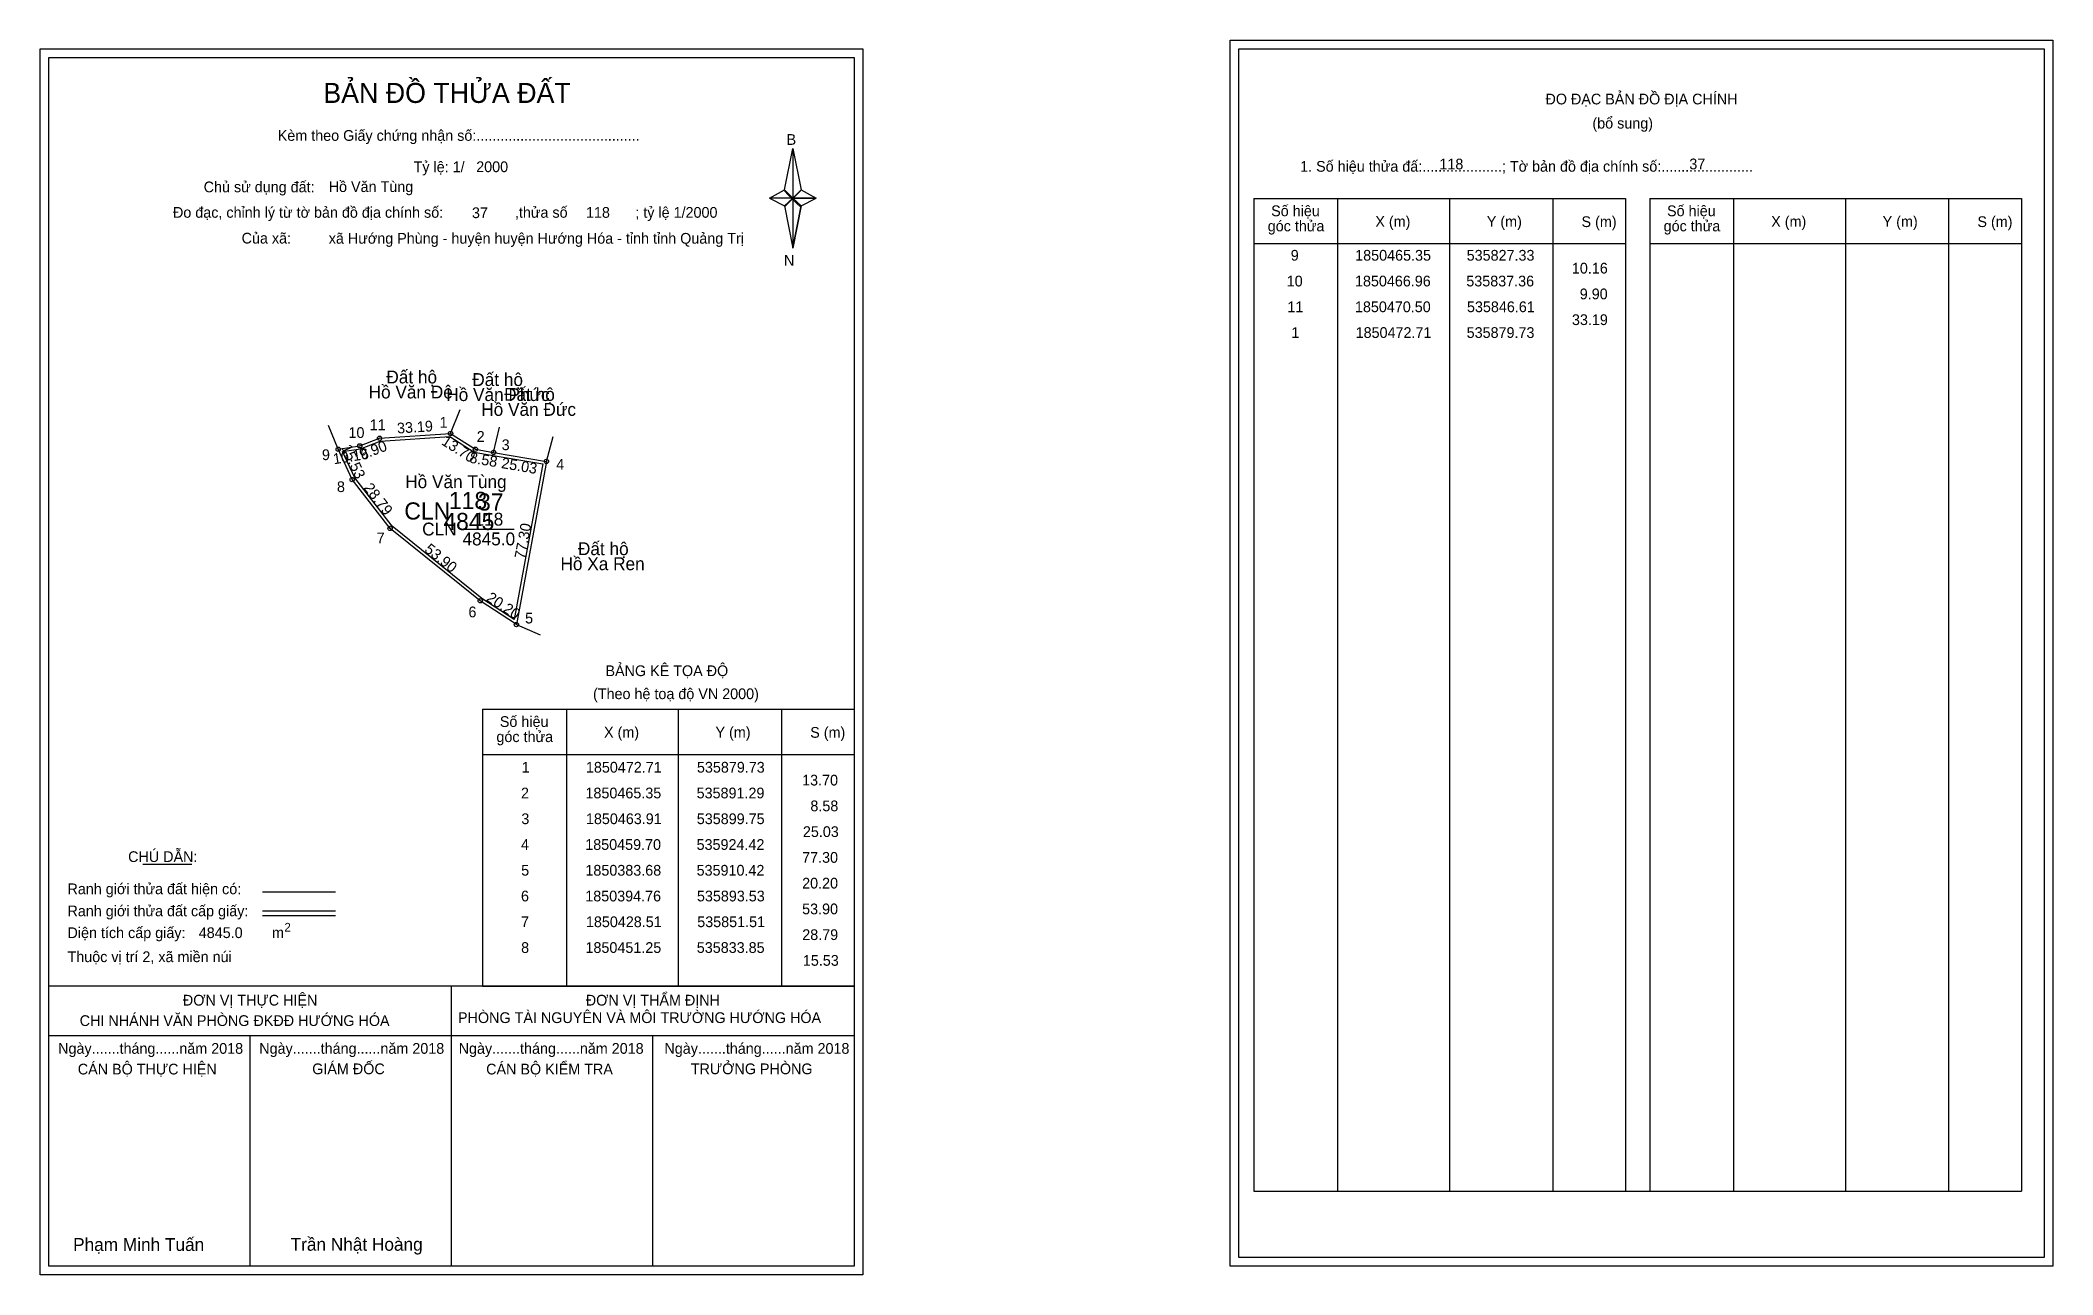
# Model space of a CAD drawing. Extents: x 535688 to 536627, y 1850081 to 1850656.
import ezdxf

# ---------------------------------------------------------------- set-up
doc = ezdxf.new("R2010")
doc.units = 0
for name, color, linetype in [('Level 1', 7, 'Continuous'), ('Level 10', 7, 'Continuous'), ('Level 11', 7, 'Continuous'), ('Level 13', 7, 'Continuous'), ('Level 2', 7, 'Continuous'), ('Level 27', 7, 'Continuous'), ('Level 3', 7, 'Continuous'), ('Level 36', 7, 'Continuous'), ('Level 4', 7, 'Continuous'), ('Level 49', 7, 'Continuous'), ('Level 5', 7, 'Continuous'), ('Level 53', 7, 'Continuous'), ('Level 55', 7, 'Continuous'), ('Level 6', 7, 'Continuous'), ('Level 63', 7, 'Continuous'), ('Level 7', 7, 'Continuous'), ('Level 9', 7, 'Continuous')]:
    doc.layers.add(name, color=color, linetype=linetype)

msp = doc.modelspace()

# ---------------------------------------------------------------- linework, layer by layer
at = {"layer": 'Level 1'}
for p, q in [((535692.47, 1850647.92), (535692.47, 1850647.92)), ((536247.11, 1850651.92), (536247.11, 1850651.92)), ((536035.31, 1850586.16), (536039.25, 1850605.44)), ((536039.25, 1850605.44), (536039.25, 1850582.39)), ((536039.25, 1850605.44), (536043.18, 1850586.16)), ((536028.42, 1850582.39), (536035.31, 1850586.16)), ((536035.31, 1850586.16), (536039.25, 1850582.39)), ((536038.95, 1850581.95), (536035.31, 1850585.72)), ((536039.25, 1850582.39), (536035.31, 1850578.71)), ((536038.95, 1850581.95), (536035.31, 1850578.27)), ((536035.31, 1850578.27), (536038.95, 1850581.95)), ((536035.31, 1850578.71), (536039.25, 1850558.99)), ((536042.89, 1850585.72), (536038.95, 1850581.95)), ((536038.95, 1850581.95), (536042.89, 1850585.72)), ((536042.89, 1850578.27), (536038.95, 1850581.95)), ((536043.18, 1850586.16), (536039.25, 1850582.39)), ((536039.25, 1850582.39), (536039.25, 1850558.99)), ((536039.25, 1850582.39), (536050.07, 1850582.39)), ((536039.25, 1850582.39), (536043.18, 1850578.71)), ((536043.18, 1850578.71), (536039.25, 1850558.99)), ((536043.18, 1850578.71), (536050.07, 1850582.39)), ((536254.18, 1850582.21), (536427.38, 1850582.21)), ((536293.36, 1850119.68), (536293.36, 1850582.21)), ((536345.5, 1850119.68), (536345.5, 1850582.21)), ((536393.45, 1850582.21), (536393.45, 1850119.68)), ((536427.38, 1850582.21), (536427.38, 1850119.68)), ((536438.69, 1850582.21), (536611.9, 1850582.21)), ((536477.87, 1850119.68), (536477.87, 1850582.21)), ((536530.02, 1850119.68), (536530.02, 1850582.21)), ((536577.96, 1850582.21), (536577.96, 1850119.68)), ((536611.9, 1850582.21), (536611.9, 1850119.68)), ((536254.18, 1850561.16), (536427.38, 1850561.16)), ((536438.69, 1850561.16), (536611.9, 1850561.16)), ((535894.66, 1850344.27), (536067.86, 1850344.27)), ((535933.84, 1850215.22), (535933.84, 1850344.27)), ((535985.98, 1850215.22), (535985.98, 1850344.27)), ((536033.92, 1850344.27), (536033.92, 1850215.22)), ((535894.66, 1850323.21), (536067.86, 1850323.21)), ((535736.3, 1850272.05), (535759.11, 1850272.05)), ((535792.03, 1850259.24), (535826.06, 1850259.24)), ((535792.03, 1850250.35), (535826.06, 1850250.35)), ((535792.03, 1850248.16), (535826.06, 1850248.16)), ((535906.12, 1850215.22), (535692.46, 1850215.22)), ((536067.86, 1850215.22), (535858.18, 1850215.22)), ((535880.16, 1850084.77), (535880.16, 1850215.22)), ((535894.66, 1850215.21), (536067.86, 1850215.21)), ((536067.86, 1850192.12), (535692.46, 1850192.12)), ((535786.31, 1850084.77), (535786.31, 1850192.12)), ((535974.01, 1850084.77), (535974.01, 1850192.12)), ((536254.18, 1850119.68), (536611.9, 1850119.68)), ((536067.86, 1850084.77), (536067.86, 1850084.77)), ((536622.51, 1850088.77), (536622.51, 1850088.77))]:
    msp.add_line(p, q, dxfattribs=at)
for points in [[(536035.31, 1850586.16), (536039.25, 1850605.44), (536039.25, 1850582.39)], [(536028.42, 1850582.39), (536035.31, 1850578.71), (536039.25, 1850582.39)], [(536039.25, 1850582.39), (536043.18, 1850586.16), (536050.07, 1850582.39)], [(536039.25, 1850582.39), (536039.25, 1850558.99), (536043.18, 1850578.71)]]:
    msp.add_lwpolyline(points, close=True, dxfattribs=at)
at = {"layer": 'Level 10'}
for points in [[(535924.42, 1850459.7), (535910.42, 1850383.68), (535893.53, 1850394.76), (535851.51, 1850428.51), (535833.85, 1850451.25), (535827.33, 1850465.35), (535837.36, 1850466.96), (535846.61, 1850470.5), (535879.73, 1850472.71), (535891.29, 1850465.35), (535899.75, 1850463.91)], [(535922.79, 1850458.56), (535909.43, 1850386.01), (535894.35, 1850395.89), (535852.51, 1850429.5), (535835.05, 1850451.98), (535829.38, 1850464.26), (535837.73, 1850465.6), (535846.91, 1850469.12), (535879.37, 1850471.28), (535890.78, 1850464.02), (535899.51, 1850462.53)]]:
    msp.add_lwpolyline(points, close=True, dxfattribs=at)
at = {"layer": 'Level 11'}
for centre in [(535827.33, 1850465.35), (535837.36, 1850466.96), (535846.61, 1850470.5), (535879.73, 1850472.71), (535891.29, 1850465.35), (535899.75, 1850463.91), (535924.42, 1850459.7), (535924.42, 1850459.7), (535833.85, 1850451.25), (535851.51, 1850428.51), (535893.53, 1850394.76), (535910.42, 1850383.68)]:
    msp.add_circle(centre, 1, dxfattribs=at)
at = {"layer": 'Level 27'}
for p, q in [((535879.73, 1850472.71), (535884.26, 1850483.82)), ((535827.33, 1850465.35), (535822.89, 1850476.5)), ((535899.75, 1850463.91), (535902.45, 1850475.6)), ((535924.42, 1850459.7), (535927.47, 1850471.31)), ((535910.42, 1850383.68), (535921.45, 1850378.96))]:
    msp.add_line(p, q, dxfattribs=at)
at = {"layer": 'Level 3'}
for p, q in [((536254.18, 1850582.21), (536254.18, 1850119.68)), ((536438.69, 1850582.21), (536438.69, 1850119.68)), ((535894.66, 1850344.27), (535894.66, 1850215.22))]:
    msp.add_line(p, q, dxfattribs=at)
at = {"layer": 'Level 63'}
for points in [[(536243.12, 1850655.92), (536626.52, 1850655.92), (536626.52, 1850084.77), (536243.12, 1850084.77)], [(535688.46, 1850651.92), (536071.86, 1850651.92), (536071.86, 1850080.77), (535688.46, 1850080.77)], [(535692.46, 1850647.92), (536067.86, 1850647.92), (536067.86, 1850084.77), (535692.46, 1850084.77)], [(536247.12, 1850651.92), (536622.52, 1850651.92), (536622.52, 1850088.77), (536247.12, 1850088.77)]]:
    msp.add_lwpolyline(points, close=True, dxfattribs=at)
at = {"layer": 'Level 9'}
msp.add_line((535885.26, 1850428.19), (535909.34, 1850428.19), dxfattribs=at)

# ---------------------------------------------------------------- texts
at = {"layer": 'Level 1'}
for s, height, p in [('BẢN ĐỒ THỬA ĐẤT', 9.3313, (535820.4, 1850626.73)), ('ĐO ĐẠC BẢN ĐỒ ĐỊA CHÍNH', 5, (536390.07, 1850626.04)), ('Kèm theo Giấy chứng nhận số:.........................................', 5, (535799.16, 1850609.07)), ('(bổ sung)', 5, (536411.95, 1850614.8)), ('B', 5, (536036.33, 1850607.19)), ('1. Số hiệu thửa đấ:....................; Tờ bản đồ địa chính số:.......................', 5, (536275.73, 1850594.68)), ('Chủ sử dụng đất:', 5, (535764.64, 1850585.09)), ('Đo đạc, chỉnh lý từ tờ bản đồ địa chính số:                  ,thửa số                 ; tỷ lệ 1/2000', 5, (535750.33, 1850573.23)), ('Số hiệu', 5, (536262.21, 1850573.95)), ('Số hiệu', 5, (536446.73, 1850573.95)), ('góc thửa', 5, (536260.62, 1850566.89)), ('X (m)', 5, (536310.77, 1850569)), ('Y (m)', 5, (536362.73, 1850569)), ('S (m)', 5, (536406.88, 1850568.9)), ('góc thửa', 5, (536445.14, 1850566.89)), ('X (m)', 5, (536495.29, 1850569)), ('Y (m)', 5, (536547.24, 1850569)), ('S (m)', 5, (536591.4, 1850568.9)), ('Của xã:', 5, (535782.32, 1850561.23)), ('N', 5, (536035.13, 1850550.85)), ('BẢNG KÊ TỌA ĐỘ', 5, (535951.92, 1850359.67)), ('(Theo hệ toạ độ VN 2000)', 5, (535946.12, 1850348.95)), ('góc thửa', 5, (535901.1, 1850328.94)), ('Số hiệu', 5, (535902.69, 1850336)), ('X (m)', 5, (535951.25, 1850331.05)), ('Y (m)', 5, (536003.2, 1850331.05)), ('S (m)', 5, (536047.36, 1850330.95)), ('CHÚ DẪN:', 5, (535729.42, 1850273.06)), ('Ranh giới thửa đất hiện có:', 5, (535701.16, 1850258.06)), ('Ranh giới thửa đất cấp giấy:', 5, (535701.16, 1850247.78)), ('Diện tích cấp giấy:', 5, (535701.16, 1850237.62)), ('m', 5, (535796.47, 1850237.66)), ('2', 4, (535802.27, 1850240.68)), ('Thuộc vị trí 2, xã miền núi', 5, (535701.16, 1850226.42)), ('ĐƠN VỊ THỰC HIỆN', 5, (535754.93, 1850206.18)), ('ĐƠN VỊ THẨM ĐỊNH', 5, (535942.74, 1850206.18)), ('CHI NHÁNH VĂN PHÒNG ĐKĐĐ HƯỚNG HÓA', 5, (535706.85, 1850196.66)), ('PHÒNG TÀI NGUYÊN VÀ MÔI TRƯỜNG HƯỚNG HÓA', 5, (535883.19, 1850198.04)), ('Ngày.......tháng......năm 2018', 5, (535696.8, 1850183.71)), ('Ngày.......tháng......năm 2018', 5, (535790.54, 1850183.71)), ('Ngày.......tháng......năm 2018', 5, (535883.49, 1850183.71)), ('Ngày.......tháng......năm 2018', 5, (535979.41, 1850183.71)), ('CÁN BỘ THỰC HIỆN', 5, (535705.96, 1850174.08)), ('GIÁM ĐỐC', 5, (535815.23, 1850174.2)), ('CÁN BỘ KIỂM TRA', 5, (535896.31, 1850174.08)), ('TRƯỞNG PHÒNG', 5, (535991.69, 1850174.2)), ('Phạm Minh Tuấn', 6, (535703.78, 1850091.85)), ('Trần Nhật Hoàng', 6, (535805.17, 1850091.95))]:
    msp.add_text(s, height=height, dxfattribs=at).set_placement(p)
at = {"layer": 'Level 11'}
msp.add_text('Tỷ lệ: 1/', height=5, dxfattribs=at).set_placement((535862.48, 1850594.45))
at = {"layer": 'Level 13'}
for s, p in [('CLN', (535866.47, 1850425.19)), ('118', (535890.9, 1850429.79)), ('4845.0', (535885.27, 1850420.59))]:
    msp.add_text(s, height=6, dxfattribs=at).set_placement(p)
at = {"layer": 'Level 2'}
msp.add_text('Hồ Văn Tùng', height=6, dxfattribs=at).set_placement((535858.58, 1850447.26))
at = {"layer": 'Level 3'}
msp.add_text('CLN ', height=8, dxfattribs=at).set_placement((535858.16, 1850432.62))
at = {"layer": 'Level 36'}
for s, p in [('Đất hộ', (535849.79, 1850496.05)), ('Hồ Văn Đê', (535841.52, 1850489.05)), ('Hồ Văn Phức', (535877.71, 1850487.84)), ('Đất hộ', (535889.84, 1850494.84)), ('Đất hộ', (535904.68, 1850487.93)), ('Hồ Văn Đức', (535894.02, 1850480.93)), ('Đất hộ', (535939.08, 1850416.03)), ('Hồ Xa Ren', (535930.95, 1850409.03))]:
    msp.add_text(s, height=6, dxfattribs=at).set_placement(p)
at = {"layer": 'Level 4'}
msp.add_text('118', height=8, dxfattribs=at).set_placement((535878.94, 1850437.51))
at = {"layer": 'Level 49'}
for s, rotation, p in [('33.19', 3.81752, (535854.93, 1850472.66)), ('10.16', 9.11924, (535825.33, 1850458.34)), ('15.53', 294.81636, (535828.68, 1850466.24)), ('9.90', 20.94198, (535838.43, 1850460.3)), ('13.70', 327.51598, (535875.07, 1850467.86)), ('8.58', 350.34011, (535888.25, 1850459.17)), ('25.03', 350.31562, (535903.09, 1850456.65)), ('28.79', 307.8331, (535838.94, 1850447.3)), ('77.30', 79.56521, (535914.37, 1850413.94)), ('53.90', 321.22895, (535867.15, 1850418)), ('20.20', 326.73475, (535896.01, 1850395.04))]:
    msp.add_text(s, height=5, rotation=rotation, dxfattribs=at).set_placement(p)
at = {"layer": 'Level 5'}
msp.add_text('4845', height=8, dxfattribs=at).set_placement((535876.34, 1850427.73))
at = {"layer": 'Level 53'}
for s, p in [('9', (536271.33, 1850553.24)), ('1850465.35', (536301.38, 1850553.24)), ('535827.33', (536353.33, 1850553.24)), ('10.16', (536402.38, 1850547.24)), ('10', (536269.46, 1850541.24)), ('1850466.96', (536301.27, 1850541.24)), ('535837.36', (536353.16, 1850541.24)), ('9.90', (536406.05, 1850535.24)), ('11', (536269.78, 1850529.24)), ('1850470.50', (536301.26, 1850529.24)), ('535846.61', (536353.47, 1850529.24)), ('1', (536271.62, 1850517.24)), ('1850472.71', (536301.58, 1850517.24)), ('535879.73', (536353.33, 1850517.24)), ('33.19', (536402.41, 1850523.24)), ('1', (535912.85, 1850314.71)), ('1850472.71', (535942.81, 1850314.71)), ('535879.73', (535994.55, 1850314.71)), ('2', (535912.55, 1850302.71)), ('1850465.35', (535942.6, 1850302.71)), ('535891.29', (535994.4, 1850302.71)), ('13.70', (536043.59, 1850308.71)), ('3', (535912.71, 1850290.71)), ('1850463.91', (535942.81, 1850290.71)), ('535899.75', (535994.49, 1850290.71)), ('8.58', (536047.44, 1850296.71)), ('25.03', (536043.94, 1850284.71)), ('4', (535912.53, 1850278.71)), ('1850459.70', (535942.49, 1850278.71)), ('535924.42', (535994.4, 1850278.71)), ('77.30', (536043.59, 1850272.71)), ('5', (535912.64, 1850266.71)), ('1850383.68', (535942.57, 1850266.71)), ('535910.42', (535994.4, 1850266.71)), ('6', (535912.54, 1850254.71)), ('1850394.76', (535942.5, 1850254.71)), ('535893.53', (535994.55, 1850254.71)), ('20.20', (536043.59, 1850260.71)), ('53.90', (536043.59, 1850248.71)), ('7', (535912.56, 1850242.71)), ('1850428.51', (535942.81, 1850242.71)), ('535851.51', (535994.7, 1850242.71)), ('28.79', (536043.64, 1850236.71)), ('8', (535912.61, 1850230.71)), ('1850451.25', (535942.6, 1850230.71)), ('535833.85', (535994.49, 1850230.71)), ('15.53', (536043.94, 1850224.71))]:
    msp.add_text(s, height=5, dxfattribs=at).set_placement(p)
at = {"layer": 'Level 55'}
for s, height, p in [('9', 0.8, (535827.06, 1850465.35)), ('110', 0.22, (535827.09, 1850465.13)), ('110', 0.22, (535827.09, 1850465.13)), ('0', 0.22, (535827.25, 1850465.13)), ('10', 0.8, (535836.79, 1850466.96)), ('110', 0.22, (535837.12, 1850466.74)), ('110', 0.22, (535837.12, 1850466.74)), ('11', 0.8, (535846.09, 1850470.5)), ('110', 0.22, (535846.37, 1850470.28)), ('110', 0.22, (535846.37, 1850470.28)), ('110', 0.22, (535879.49, 1850472.49)), ('110', 0.22, (535879.49, 1850472.49)), ('102', 0.22, (535879.49, 1850472.49)), ('102', 0.22, (535879.49, 1850472.49)), ('1', 0.8, (535879.51, 1850472.71)), ('2', 0.8, (535891.02, 1850465.35)), ('102', 0.22, (535891.05, 1850465.13)), ('102', 0.22, (535891.05, 1850465.13)), ('3', 0.8, (535899.5, 1850463.91)), ('102', 0.22, (535899.51, 1850463.69)), ('102', 0.22, (535899.51, 1850463.69)), ('111', 0.22, (535899.53, 1850463.69)), ('4', 0.8, (535924.14, 1850459.7)), ('116', 0.22, (535924.18, 1850459.48)), ('111', 0.22, (535924.2, 1850459.48)), ('8', 0.8, (535833.59, 1850451.25)), ('0', 0.22, (535833.77, 1850451.03)), ('7', 0.8, (535851.24, 1850428.51)), ('0', 0.22, (535851.43, 1850428.29)), ('6', 0.8, (535893.26, 1850394.76)), ('0', 0.22, (535893.45, 1850394.54)), ('116', 0.22, (535910.18, 1850383.46)), ('5', 0.8, (535910.16, 1850383.68)), ('0', 0.22, (535910.34, 1850383.46))]:
    msp.add_text(s, height=height, dxfattribs=at).set_placement(p)
at = {"layer": 'Level 6'}
for s, p in [('2000', (535891.67, 1850594.49)), ('118', (536340.63, 1850595.76)), ('37', (536457.12, 1850595.8)), ('Hồ Văn Tùng', (535822.91, 1850585.22)), ('37', (535889.68, 1850573.05)), ('118', (535942.83, 1850573.21)), ('xã Hướng Phùng - huyện huyện Hướng Hóa - tỉnh tỉnh Quảng Trị', (535822.94, 1850561.14)), ('4845.0', (535762.35, 1850237.63))]:
    msp.add_text(s, height=5, dxfattribs=at).set_placement(p)
at = {"layer": 'Level 7'}
msp.add_text('37', height=8, dxfattribs=at).set_placement((535892.5, 1850436.81))
at = {"layer": 'Level 9'}
for s, p in [('10', (535832.14, 1850470.64)), ('11', (535842, 1850474.25)), ('1', (535874.59, 1850475.4)), ('9', (535819.76, 1850460.32)), ('2', (535891.9, 1850468.82)), ('3', (535903.54, 1850464.96)), ('4', (535928.95, 1850455.81)), ('8', (535826.75, 1850445.42)), ('7', (535845.27, 1850421.52)), ('6', (535888.06, 1850387.08)), ('5', (535914.46, 1850384.2))]:
    msp.add_text(s, height=5, dxfattribs=at).set_placement(p)

doc.saveas('drawing.dxf')
